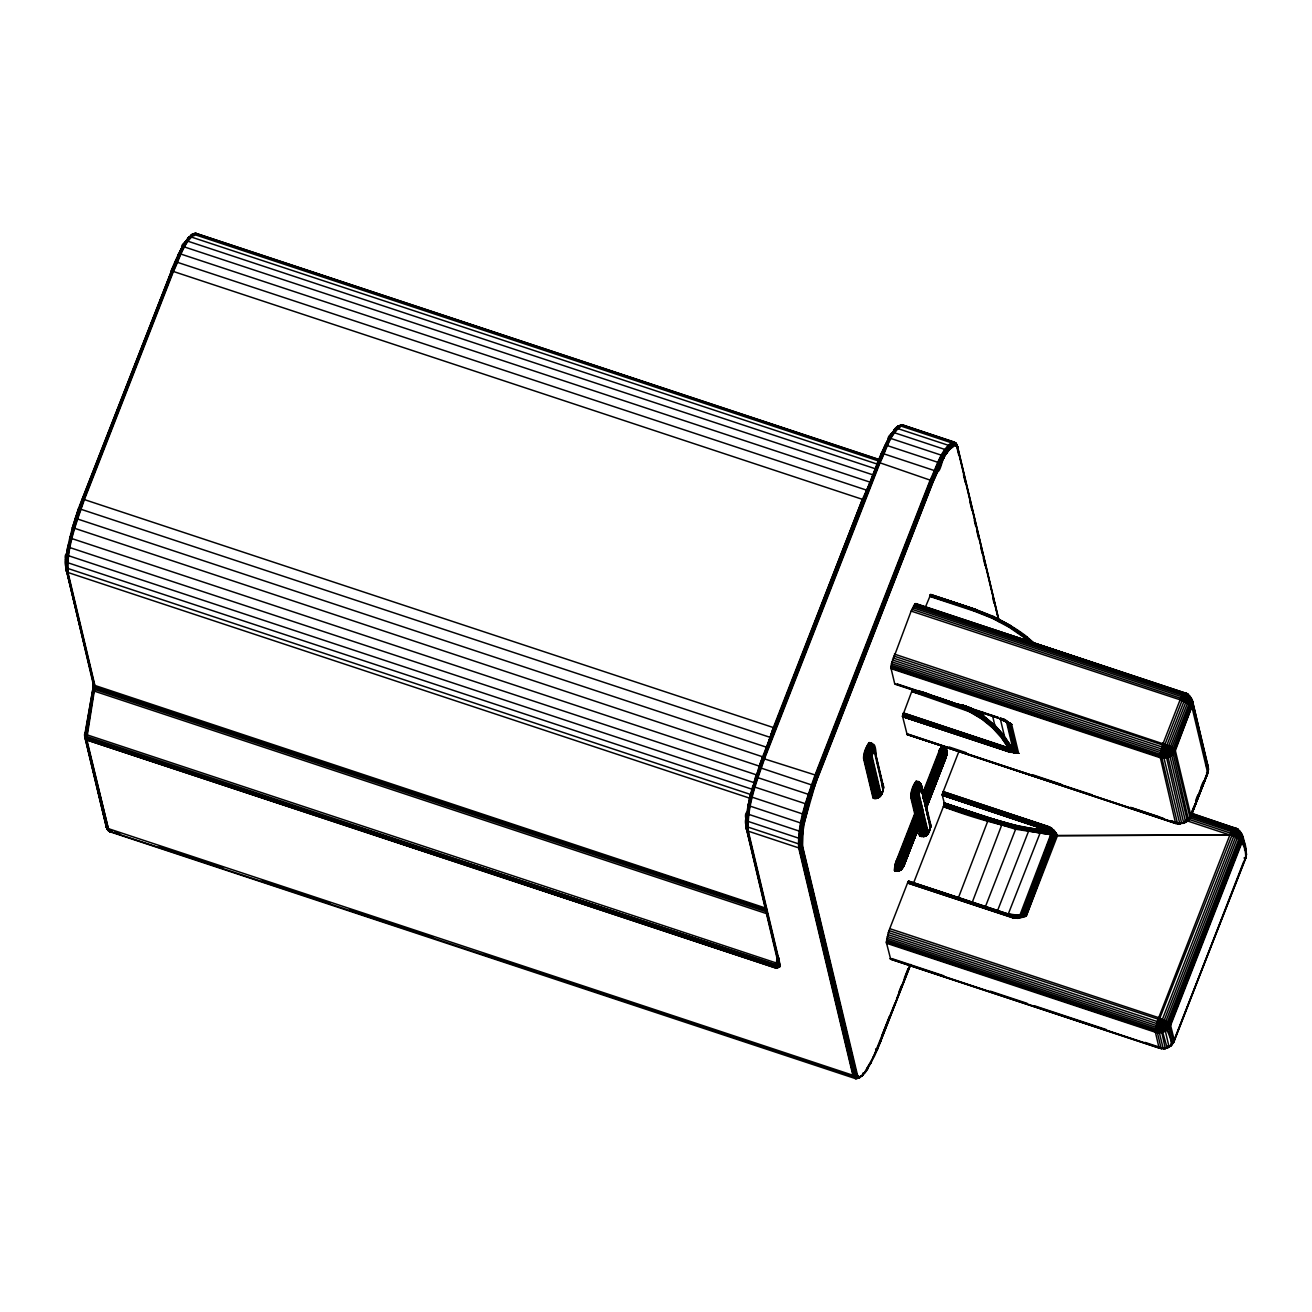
<?xml version="1.0" encoding="UTF-8"?>
<svg xmlns="http://www.w3.org/2000/svg" width="1312" height="1312" viewBox="0 0 1312 1312"><rect width="100%" height="100%" fill="white"/><g stroke="black" fill="none" stroke-linecap="round" stroke-linejoin="round"><path stroke-width="1.5" d="M1206.515 772.866L1208.221 770.964L1192.674 705.725L1189.344 702.838L911.151 611.097L891.488 663.675L891.11 668.661L894.8 684.126L1001.679 719.288L1010.355 723.781L1006.517 721.387M779.722 966.895C770.948 968.912 782.87 967.78 778.442 964.55C778.196 957.957 779.164 967.354 775.818 968.026L86.805 739.984C83.738 738.312 83.722 729.488 87.084 734.851L776.015 962.893L779.722 966.895L780.246 965.32L748.299 831.185C746.889 806.044 756.63 781.69 764.683 758.287L879.991 462.824C886.371 450.016 890.028 433.009 902.705 424.973L953.102 441.652C959.498 445.637 947.658 448.392 947.248 452.87C941.114 455.559 941.475 478.027 934.111 470.483L883.698 453.788L880.975 454.05L884.944 445.719L886.945 445.473L937.85 462.3L940.507 465.038M1207.926 772.063L1208.254 767.012L1192.198 699.87L1190.394 697.131L1185.326 697.689L1180.013 700.1L1162.514 744.986L1159.89 755.696L1175.503 822.886L1177.946 824.002L1178.602 823.214M777.426 954.972L775.736 968.026L780.279 965.452L778.311 962.68M1207.532 770.751L1208.418 768.98L1192.198 699.87L1187.475 698.378L1180.013 700.1L1183.539 693.228L1186.737 693.474L915.235 603.717L911.151 611.097M85.247 738.754C85.313 731.063 83.312 736.032 86.69 739.099L775.818 968.026L777.196 959.121M802.272 836.794L798.401 838.073L747.988 821.378C743.92 819.524 745.282 808.208 748.808 814.391L799.221 831.086L803.042 830.168L802.55 846.109L857.638 1075.725L855.883 1077.529L108.896 831.004L86.69 739.099L95.071 686.143L67.994 572.508C66.6 547.366 76.342 523.012 84.394 499.593L173.496 271.289C179.875 258.497 183.532 241.474 196.21 233.438L879.302 459.561M766.585 910.43L95.169 688.177C90.266 683.667 95.153 678.78 93.218 690.292L85.28 735.442L86.69 737.934L776.474 966.419L778.328 957.645M93.414 686.668L93.447 683.585M66.732 570.884L94.267 685.717L85.903 739.509M196.21 233.438C182.975 240.244 179.564 258.644 173.004 271.158L83.919 499.446C75.899 522.848 66.059 547.202 67.584 572.327L94.644 685.946L86.215 738.902L108.896 831.004M957.268 703.937L957.219 704.15C981.868 710.497 1001.368 733.31 1014.192 750.644L1007.173 721.666L1011.634 724.437L999.678 718.746L1011.634 724.437L1018.604 753.285L1007.452 751.366L1008.272 747.709L1002.155 738.558L992.856 728.111L981.983 719.124L969.798 711.809L911.742 691.49L902.508 716.139L907.133 734.556L1091.896 794.76M1244.858 848.339L1245.711 850.848L1244.858 849.094C1244.334 837.236 1241.152 823.592 1229.869 834.99L1157.217 1021.54L1155.216 1031.396L1158.972 1047.566L1165.318 1048.616L1163.219 1048.682L1159.398 1032.839L1158.594 1017.636L889.733 928.65L888.355 932.553L886.354 942.393L890.684 959.236L1159.529 1048.239M881.09 453.854L877.416 462.857L879.991 462.824L933.34 481.225L818.13 776.852L815.096 774.966L762.108 758.156L877.679 462.496L885.239 445.555M875.563 1049.026L877.662 1048.862L880.975 1040.695L870.627 1062.999L866.674 1068.788M894.407 870.315L900.016 870.004L903.935 865.559L900.59 870.282L894.571 870.692L896.326 860.82L914.694 813.719L910.807 797.401C910.102 791.152 916.268 773.604 921.45 785.773L925.501 806.929L919.958 782.92L922.352 793.678M1162.071 1047.894L1161.169 1048.55L1157.2 1031.855L1158.594 1017.636L1166.007 1020.916L1170.37 1024.459L1174.355 1040.531L1173.158 1043.319L1243.858 861.213M1186.228 819.688L1189.689 818.639L1190.886 815.851L1175.355 750.612L1170.648 746.348L894.374 654.081M1173.322 1041.958L1245.629 858.507C1246.384 847.208 1241.054 837.154 1229.869 834.99L1187.311 820.902L1181.653 823.313L1175.503 822.886L906.838 734.359L1176.06 823.559L906.641 733.9M874.464 796.728L872.988 797.778L863.673 759.025C862.509 751.202 872.218 732.26 874.022 750.316L883.14 789.529L882.123 785.412M872.988 797.778C876.777 801.747 884.272 791.94 881.074 794.072L871.939 755.696L874.022 750.316M930.585 826.822L929.47 825.002C930.405 816.835 930.93 834.58 930.454 823.575L926.387 806.47L925.96 808.848L930.323 827.544M902.508 716.418L1007.436 751.169C1010.174 753.186 1009.059 751.186 1009.486 749.513C992.626 712.236 947.559 701.69 912.086 690.522L912.348 689.538L955.349 703.544L918.056 690.981M999.678 718.746L1011.634 724.437L1004.533 719.78L1011.634 724.437L1009.354 723.142M913.398 883.452L943.377 806.634C946.116 801.73 940.458 796.548 943.197 791.661L1048.124 826.396L1051.765 828.282L1056.062 833.136L1057.505 835.514L1026.197 916.186C1018.506 913.628 1018.325 919.696 1012.487 917.711L907.56 882.976L889.733 928.65M1245.99 855.309L1246.236 852.029L1242.054 834.76L1239.348 831.857L1229.869 834.99L1057.636 835.613L1015.619 829.233L943.377 806.634C980.179 820.672 1019.047 830.447 1057.636 835.613L1229.869 834.99C1243.268 833.924 1245.81 840.795 1246.384 854.67L1245.81 857.179L1244.038 858.015M65.977 567.178C66.846 549.974 62.664 565.702 67.519 568.358L750.628 794.482M66.272 567.571C67.142 543.972 75.03 521.258 83.033 499.265L172.118 270.961C178.35 259.087 181.925 241.064 193.93 234.372L878.974 461.135M751.104 798.631L67.994 572.508C63.911 548.76 76.178 522.406 83.443 499.347L176.251 262.023L187.058 241.08L192.93 234.225M746.052 825.445C747.922 809.389 742.592 825.018 747.824 827.036L798.221 843.731L802.091 842.173M746.266 825.855C747.135 802.386 754.974 779.787 762.944 757.91L878.236 462.464C884.14 451.968 887.043 434.37 897.687 428.532L948.1 445.211L950.232 448.819M883.468 788.397L873.628 745.544C868.036 738.804 865.526 755.154 865.248 759.451L874.546 798.204L876.006 797.155C882.615 797.876 885.108 787.626 882.189 783.116M943.968 746.971L940.884 751.136L923.107 794.006L939.359 752.12C940.179 742.379 949.724 748.939 946.592 755.417C947.034 756.811 947.067 749.792 945.263 755.581L925.682 805.765C921.975 785.724 920.794 778.311 917.268 796.515L920.827 813.981L901.508 861.443L919.958 814.211L915.924 797.319L919.023 814.342L901.131 861.213C895.686 872.103 902.344 873.136 903.492 863.345L923.402 812.308L919.056 794.072C925.993 775.982 911.709 780.296 912.365 797.827L915.251 813.899L897.424 859.557C890.586 869.02 898.244 876.728 903.755 865.707L923.861 814.227L928.256 832.579L929.142 831.824L925.649 836.023L920.663 836.334L917.908 825.1M946.526 756.138L946.723 750.284L945.558 748.25M946.936 752.924C946.132 758.057 948.576 748.676 945.05 748.496M1245.81 857.179C1246.679 844.19 1242.644 835.777 1229.869 834.99L1233.952 827.61L1238.282 829.479L1236.183 828.184L1234.854 828.758L1229.869 834.99C1235.346 833.366 1246.449 833.907 1241.988 842.534L1170.698 1025.18C1168.434 1031.101 1161.251 1034.25 1155.314 1032.216L886.453 943.23M958.203 898.294L989.018 817.819L944.197 802.977L1002.696 822.444L1028.346 828.38L1028.329 831.808L997.612 910.512M920.434 789.217L918.941 785.216L914.923 782.821M943.968 458.331L941.491 455.231L891.078 438.536C884.534 441.406 890.307 432.107 894.538 432.78L944.952 449.475L947.248 452.87M938.802 751.94L945.263 755.581L925.501 806.929L945.411 755.892C948.264 751.727 939.146 744.544 938.802 751.94L922.467 793.793M921.106 788.578L920.876 784.445L918.17 781.394M873.366 750.726L871.955 746.594L867.97 744.15M1002.696 913.218L1026.05 916.235L1016.62 917.432L1020.064 914.759L1051.748 831.906L942.377 795.302M86.805 739.984L776.081 967.551L778.131 965.271L778.328 962.877L775.818 968.026L779.82 965.255L747.824 830.988C746.43 805.863 756.155 781.526 764.207 758.139L879.499 462.677C886.059 450.164 889.47 431.779 902.705 424.973M929.749 822.476L929.995 829.348L926.19 835.613L921.828 818.147L922.5 817.327L926.895 835.006L928.863 832.038L926.846 833.169L927.305 832.087M1016.505 753.154L902.508 716.139L1007.436 750.94C1020.884 756.138 999.924 743.314 1018.506 753.285L1015.554 751.924L1008.994 723.109L1003.45 719.648L1011.634 724.437L1005.566 721.157M969.798 711.809L971.011 708.332L965.894 706.217M750.202 795.777L748.316 804.764L749.365 805.88L800.664 822.968L804.42 822.46L808.75 804.814L752.662 786.38L750.202 795.777L751.366 796.925L802.682 813.981L806.339 813.916M881.156 791.923L882.468 792.071L883.189 790.021L882.779 783.92M896.834 427.778L897.998 426.187L902.197 424.858L954.824 442.472C957.252 443.456 958.482 451.574 957.202 445.801L998.809 620.133M881.861 793.645C883.058 790.398 879.844 799.385 877.466 797.516L868.331 759.14C867.298 754.859 874.366 738.492 873.89 750.152C874.054 735.77 864.723 753.318 866.281 759.517L875.58 798.254L878.122 797.827L880.237 794.285M85.149 736.803L84.936 733.949M766.454 911.856L94.562 689.423L93.136 687.816L93.447 684.979L66.256 568.9M1002.516 913.611L1024.344 916.17L1054.569 834.268L1056.062 833.136M920.614 788.922L919.368 784.494L915.448 781.968M945.968 754.679C947.412 751.743 942.836 746.2 940.458 748.299M1051.765 828.282L942.852 792.645L1049.551 828.331L1057.505 835.514L1050.125 827.249L943.016 792.136L1047.78 827.364L1057.505 835.514L1049.551 828.331L942.705 793.137L1047.501 828.348L1057.505 835.514L1053.7 830.07C1038.071 822.034 1052.88 834.366 1057.505 835.514L1054.733 833.645L1040.203 832.562L1015.898 828.331L943.558 806.142L988.362 821.033M972.159 902.574L1002.696 822.444L944.23 803.19L989.035 818.032L1015.636 825.346L1039.744 829.988L1048.846 830.48L1049.928 827.593M84.903 737.836L84.952 735.671M108.338 829.217C105.632 829.168 105.452 822.165 107.092 827.282M802.55 846.109L801.222 847.618L798.696 847.88L748.299 831.185L746.528 829.512L746.544 827.577L779.394 964.976L778.049 967.108L776.868 967.518L776.064 966.173L776.081 967.551M1208.221 771.538L1208.418 768.98M1246.187 856.605L1246.4 853.997M930.142 822.739C928.601 828.676 931.848 830.463 929.634 824.018M778.442 964.55L778.328 962.877M873.53 750.48L872.349 745.954L868.446 743.396M752.744 789.463L67.699 562.7C63.632 560.847 64.977 549.531 68.519 555.714L755.515 783.116M65.6 565.849C66.584 567.26 67.371 577.952 65.633 566.325M65.944 561.208L72.636 528.129L82.328 499.232L83.919 499.446L774.572 727.963L771.587 736.032M66.617 553.992L68.109 545.234L69.962 547.612L756.958 775.015M66.158 561.602L70.389 537.789L79.114 508.728L171.741 270.928C177.645 260.432 180.548 242.835 191.191 236.996L876.236 463.759M746.233 819.885L750.431 796.236L758.894 767.34L814.736 785.986L804.207 822.69M745.921 825.002L746.085 823.641L746.741 829.955M750.218 795.564L748.316 804.764M883.189 790.021L883.206 784.806M945.64 750.89L945.329 748.135L942.721 752.071L924.632 797.581L941.95 753.186L923.55 799.057L941.836 751.579L944.82 747.545M946.231 751.53L944.984 747.906M946.838 754.892C948.543 752.104 944.476 745.708 943.066 753.76L924.517 800.271L925.632 803.42L945.509 754.925L939.359 750.579M84.919 734.704L86.838 736.508L777.294 965.583L778.524 957.826M85.05 735.081L92.972 688.685L94.792 691.276L768.16 914.169M93.3 685.389L93.283 686.242M65.83 559.978L65.813 560.798M746.118 818.655L746.102 819.475M93.086 687.439L92.857 689.636M982.672 712.039L983.59 716.057L981.983 719.124M1007.452 751.366L902.525 716.631L1007.436 751.169L1018.506 753.285L1015.521 752.153L1017.079 752.793L1010.174 723.847M877.777 1048.682L874.415 1056.111L873.12 1056.619M929.732 826.544L930.126 828.659L929.732 823.165M946.149 754.4C947.641 751.432 943.787 745.921 940.983 747.43M93.004 689.964L93.447 684.979L766.487 908.38M930.405 827.872L930.602 825.937M1188.541 820.18L1173.24 754.072L1163.236 743.068L1168.139 757.516L1183.785 823.264L1177.504 823.378L1161.956 758.123L1163.236 743.068L1171.452 748.66L1174.453 752.432L1190 817.671L1188.541 820.18L1187.245 820.098M1167.647 1046.025C1177.832 1050.633 1163.99 1020.654 1158.594 1017.636L1165.384 1031.216L1169.123 1047.091L1167.221 1048.108L1158.594 1017.636L1169.484 1026.246L1173.469 1042.351L1172.01 1044.86L1169.566 1045.861L1170.616 1046.205L1172.256 1043.991L1168.303 1027.854L1158.594 1017.636L1165.318 1048.616M873.661 750.3C872.267 732.785 863.148 752.235 864.231 759.205L873.546 797.958L875.022 796.909M776.835 966.403L777.475 957.12M777.278 963.582L778.278 957.612M778.705 960.154L777.803 964.205L778.77 958.121L777.294 965.583M778 964.074L778.688 960.122L777.803 964.205M66.568 553.631L67.994 545.497M85.1 732.883L92.857 688.98M746.905 812.669L748.283 804.174M804.42 822.46L802.042 837.171L802.321 846.568L856.49 1073.954L858.835 1077.119C862.328 1078.07 870.332 1064.672 862.345 1075.709M882.533 787.069L882.845 790.874L883.419 787.446M777.508 963.795L778.574 957.875M779.41 966.731C775.95 968.748 776.753 960.761 777.573 959.334L776.458 967.026L778.492 961.909L777.901 964.386M952.856 446.326L952.709 444.292L950.839 442.587L900.426 425.892C895.571 424.809 889.93 436.273 898.933 425.81M873.792 750.185L872.726 745.478L868.872 742.838M992.495 715.532L994.791 725.306L992.856 728.111M926.157 807.142L930.585 826.478L928.273 833.3L926.19 835.613M68.011 546.087L70.044 536.706L71.996 538.625L760.927 766.667M888.24 439.094L884.485 446.506L888.831 438.602M778.951 966.403L746.348 828.544M928.634 832.841C927.24 835.793 915.973 840.992 917.793 826.724M1012.487 917.711L1026.05 916.235L1015.308 916.235L1014.619 918.236L907.56 882.976M1183.785 823.264L1181.653 823.313L1163.236 743.068L1170.042 756.647L1185.572 821.886L1183.604 823.264L1187.294 820.738L1171.747 755.482L1163.236 743.068L1164.039 758.27L1179.898 824.133L1180.193 823.313M956.546 706.332L957.219 704.15M921.368 787.577L925.682 805.765L920.122 783.625L915.415 796.286L919.023 814.342L900.803 861.016L918.548 814.358L915.054 797.63L919.023 814.342L922.926 812.817L918.58 794.695L921.401 787.84M777.262 966.19L777.557 965.058M1011.503 749.004L1012.47 750.562L1013.061 749.365L1006.206 720.583M1007.436 751.169L1018.506 753.285L1009.584 749.103L1002.155 738.558L1004.369 735.884L1000.252 718.615M69.995 537.313L72.439 527.588L763.453 757.073L773.326 727.652L862.427 499.347L873.53 475.059L184.582 247C178.038 249.87 183.811 240.572 188.042 241.26L875.022 468.663M946.592 754.63L927.223 805.207L944.853 758.615M881.795 793.547L878.433 796.384L878.925 795.433M930.208 828.594L930.011 829.479M883.173 788.692L883.468 785.757M946.69 754.17L946.706 750.907L925.386 802.288L920.171 783.116C916.366 784.56 914.726 793.186 914.448 797.794L918.072 814.375L899.802 862.066L898.441 871.168L903.689 866.166L900.983 869.676L902.148 863.099L921.631 813.67L918.121 795.63L919.056 794.072M1188.164 818.836L1190.525 816.95L1207.352 772.506M1186.737 693.474L1184.129 694.606L1180.013 700.1L1187.426 703.38L1192.116 707.644L1207.663 772.883L1190.525 816.95L1208.221 770.964M1245.088 857.654L1244.596 859.311L1245.629 858.507M1245.285 858.983L1246.203 855.965M867.511 1068.509C870.102 1064.622 865.658 1074.397 862.738 1073.216M182.335 247.066L171.429 270.928L78.408 508.695L72.373 527.818L78.605 508.662L80.344 509.072L770.98 737.639M752.924 786.823L755.499 776.884L811.57 795.4M764.88 753.924L773.326 727.652M945.476 754.908C944.87 757.385 947.198 758.139 945.099 756.155M1191.017 697.508L1206.876 763.322L1206.154 765.7M928.716 832.284L925.6 834.202M892.209 432.96L891.242 434.321L895.735 428.565M903.214 866.756L899.556 870.102L903.394 866.478M1051.076 829.135L1050.289 831.398L1056.176 834.711L1024.541 915.678L1026.05 916.235L1014.783 917.514L907.724 882.566M883.189 788.906L883.484 788.004M930.585 826.478L930.323 827.282L926.124 805.863M755.843 777.098L877.925 462.464M767.274 747.463L770.603 737.524M896.867 859.376C904.083 858.081 902.213 868.052 902.804 867.15M1012.651 917.301C1014.192 913.824 1020.867 918.859 1022.95 915.268L1052.913 832.513L1048.993 829.725L942.36 794.81L1048.993 829.725L1055.291 833.661M187.731 238.751L189.24 237.029M880.696 793.153C883.337 792.514 879.516 798.122 878.417 797.089L869.216 758.27L870.955 750.89L873.759 746.052L883.599 787.102M902.738 867.872L902.295 866.068M1244.53 849.996L1244.858 849.094M929.732 830.037L928.486 831.972M762.206 758.041L758.746 767.34M758.894 767.34L762.37 757.959M814.736 785.986L818.048 776.671M881.746 792.038L879.319 797.056L873.546 797.958M882.172 792.891L882.468 792.071M903.345 863.017L923.402 812.308L918.613 794.974L922.336 813.276L902.689 863.378L901.705 868.921L902.541 868.331M1011.421 915.612L1020.244 916.235L1021.261 915.366L1051.519 834.186M770.193 737.41L862.427 499.347L863.804 499.675L857.868 514.894M910.807 797.401L912.365 797.827L915.694 814.03L898.408 859.918C897.834 862.328 893.882 870.84 897.146 870.709M928.437 832.579L927.371 834.219L923.074 816.392L903.935 865.559L923.861 814.227L903.935 865.559M899.179 860.229L916.629 814.244L913.201 797.893L917.104 814.309L899.179 860.229L917.58 814.342L914.136 797.827L912.365 797.827L916.153 814.145L898.408 859.918L916.629 814.244L912.365 797.827M920.811 787.971C919.417 773.342 912.726 793.334 913.398 797.909L917.58 814.342L900.016 860.623L918.072 814.375L914.136 797.827C920.27 797.811 917.35 788.233 921.532 786.757L925.731 804.584L945.411 755.892M927.108 804.551L934.374 785.412M935.833 781.591L939.458 772.014M942.36 764.371L944.542 758.615L942.328 764.289M1194.084 806.093L1190.558 815.408L1207.401 773.883M1196.905 798.647L1200.431 789.332M190.338 236.242L192.421 234.274M922.73 796.056L940.343 752.481L922.795 798.418L941.114 752.793L923.189 798.713L941.294 752.875M946.296 754.187L946.411 749.906L925.386 802.288L921.073 784.527L918.695 787.725L916.35 796.614L919.958 814.211L901.131 861.213M931.914 790.742L934.078 785.084L930.536 794.531M903.656 864.165L909.462 849.061M910.905 845.272L915.989 832.054L912.201 841.5M917.432 828.282L921.057 818.836L925.206 836.006L927.945 832.07M903.804 865.756L921.09 820.066L910.922 845.797M943.804 754.236L925.026 801.238L943.443 754.006L924.517 800.271L942.213 753.318M944.443 754.695L925.632 803.42L921.303 785.199L925.632 803.42L945.23 754.367L947.116 752.58M926.469 807.7L945.46 758.484L927.24 805.207M862.919 499.495L771.21 735.934L870.364 482.258L180.941 254.085L177.989 254.971L182.007 247.296M775.31 726.061L866.346 492.344M775.671 726.11L781.591 710.891M783.084 707.086L786.774 697.558M788.266 693.753L793.448 680.436M794.924 676.631L798.631 667.119M800.107 663.314L803.813 653.802M806.782 646.193L810.472 636.681M813.44 629.071L832.694 579.592M834.17 575.788L844.551 549.154M846.027 545.349L849.733 535.837M851.209 532.032L856.392 518.699M926.288 808.29L946.1 757.483M862.427 499.347L171.741 270.928L82.328 499.232M792.153 684.257L788.43 693.769L790.726 688.062M795.121 676.648L797.352 670.94M821.115 610.064L824.822 600.552M827.79 592.942L831.496 583.43M834.481 575.82L836.695 570.113M839.664 562.504L841.894 556.796M851.554 532.065L853.784 526.358M924.681 608.866L930.733 594.434L975.669 609.44L930.52 594.549M916.399 797.089L920.827 813.981L902.131 861.853L921.631 813.67L918.006 795.794M920.975 784.379L925.731 804.584L944.984 755.22M907.035 854.719L909.249 849.061M918.843 824.51L921.057 818.836M937.178 777.524L939.376 771.85M925.96 808.848L945.87 757.811L945.345 758.533M958.793 751.71L943.197 791.661L1047.944 826.872L1053.438 830.299L1055.668 833.399L1051.47 828.626M929.208 831.578L929.568 830.496L928.912 832.251M882.008 1035.348L889.454 1016.275M899.114 991.495L901.344 985.788M904.329 978.162L908.052 968.633M895.03 1002.975L873.53 1056.57M896.522 999.17L909.167 966.764M909.478 966.747L877.203 1049.108M879.778 1041.056L880.713 1041.056L910.479 964.812M880.713 1041.056L910.741 964.451M984.918 907.937L1015.619 829.233L1015.636 825.346M1021.441 914.956L1052.913 834.383M1022.95 915.268L1054.422 834.694M1188.016 820.262L1190.886 815.851L1207.663 772.883M1190.886 816.458L1207.647 773.49L1190.886 815.851M1173.994 1041.63L1245.646 857.884M821.279 610.064L823.51 604.356M923.14 796.269L940.343 752.481M903.312 863.821L922.336 813.276L918.121 795.63M903.427 865.969L922.5 817.327M900.294 860.754L918.548 814.358L914.448 797.794M903.656 864.214L909.462 849.471M919.023 814.342L917.58 814.342L899.376 860.311C898.9 862.607 894.144 872.48 899.13 870.676M920.827 813.981L901.475 862.771L900.13 870.282L902.508 867.084M903.066 862.656L922.926 812.817M924.222 799.828L942.721 753.58L924.517 800.271L920.762 783.92M1195.593 800.615L1197.84 795.006M1200.824 787.528L1203.071 781.919M897.424 859.557L915.694 814.03L917.58 814.342M922.336 813.276L902.656 862.263L921.631 813.67L917.268 796.515M929.585 596.337L974.39 611.162L975.538 609.276M867.921 490.573L177.202 262.252L174.808 262.17L171.019 271.059M864.542 497.855L866.789 492.394M928.338 832.612L927.978 833.481L923.533 815.342M1003.992 718.927L1008.944 723.06L999.908 718.878L1009.141 723.142C1007.682 722.24 998.219 718.254 1003.303 719.124L1000.466 718.123L1010.142 723.699M192.503 235.373L195.701 233.323L879.073 459.725M898.999 426.892L899.474 425.974L897.277 426.876M860.869 1076.217L855.309 1078.562L109.896 831.759L106.977 828.807L85.05 736.376M1010.666 915.76L1026.05 916.235L1014.865 917.186L907.888 882.205M881.123 794.186L876.613 798.139L867.314 759.418C867.74 750.185 875.629 731.161 876.252 758.172M178.448 254.184L174.808 262.17M867.101 490.54L870.84 482.34M879.762 795.318L881.631 793.842M776.491 963.09L775.769 964.566L86.69 737.934M871.939 755.696L868.331 759.14L863.673 759.025M881.074 794.072L877.466 797.516L872.824 797.401M902.672 866.986L900.13 870.282L895.128 870.873M856.72 1073.495L855.391 1075.004L852.866 1075.25L107.026 828.184L108.42 830.808M1189.066 818.852L1189.853 817.278M1174.355 1040.531L1171.485 1044.942M777.983 964.845L778.377 963.352L779.131 965.632L775.818 968.026M872.71 1058.21L864.182 1073.085M870.627 1062.999L874.415 1056.111M871.283 480.487L873.103 476.961M926.387 834.12L923.418 836.564L920.171 821.41L924.337 836.351L928.683 832.726M1185.638 822.411L1184.785 822.083L1188.803 819.869M871.906 755.499L868.265 758.648L863.608 758.434M919.04 793.875L915.399 797.007L910.725 796.778M902.64 866.773L898.999 869.905L894.341 869.692M974.39 611.162L992.298 618.231L993.889 616.64L975.324 609.391M779.443 965.911C781.148 965.091 778.278 964.058 778.623 966.058L776.622 967.321M188.436 237.538L184.746 242.786L188.813 237.242M908.052 881.861L908.708 881.09L1014.783 916.17L1011.273 915.924M867.855 1068.263L871.463 1061.884L870.955 1062.786M881.844 793.809L881.09 794.777M894.39 429.828L895.309 428.778M871.922 755.236L868.282 757.992L863.624 757.647M857.228 1078.12L860.672 1076.693M919.04 793.58L915.415 796.286L910.758 795.941M902.656 866.494L899.015 869.2L894.358 868.839M1007.846 915.104L1040.104 833.022L1039.252 829.446L1028.346 828.38M919.942 835.777L923.927 836.597L925.124 835.072M1053.7 830.07L1051.798 832.366L1040.252 831.628L1016.046 827.413L943.886 805.158L1002.548 824.412L1028.641 830.463L1053.224 833.022L1056.406 834.76L1026.197 916.186L1008.108 914.792M1001.974 718.599L1003.221 719.37L1000.023 718.796M868.331 1067.607L864.592 1072.888M871.955 754.908L868.364 757.172L863.722 756.68M919.089 793.235L915.514 795.4L910.889 794.892M902.689 866.15L899.13 868.314L894.489 867.79M992.298 618.231L1009.19 627.251L1011.076 625.808L993.643 616.476M1170.714 1044.778L1171.649 1043.516M891.373 433.911L894.932 429.057M896.194 428.417L889.634 438.372L878.614 462.496L763.322 757.942C755.318 781.198 745.642 805.388 747.036 830.365M877.006 797.253L876.154 798.237L873.579 797.762M877.958 797.171L873.989 797.368M920.106 836.154L921.467 835.301M928.092 833.76L924.681 835.777M872.021 754.531L868.528 756.22L863.919 755.548M861.066 1076.365L863.722 1073.216M919.154 792.825L915.71 794.383L911.102 793.678M902.771 865.74L899.31 867.281L894.702 866.576M880.942 795.416L879.384 796.761L870.135 758.123L871.955 750.398L874.333 747.381M1009.19 627.251L1024.82 638.075L1026.984 636.812C998.858 614.754 963.664 605.816 930.388 594.713M188.124 237.882L195.193 233.29L197.915 234.258M187.895 238.292L191.946 234.422M899.425 425.744L890.11 438.356L879.04 462.562L763.748 758.024C755.712 781.362 746.003 805.634 747.397 830.709M941.458 746.79L945.657 749.086L946.641 754.056M894.571 870.692L895.588 870.282M898.146 870.774L895.178 870.676M1186.737 821.492L1188.787 819.311M1170.206 1046.172L1172.256 1043.991M872.103 754.121L868.757 755.154L864.182 754.302M922.484 836.269L920.663 836.334M923.386 836.351L921.565 836.548L918.515 825.248M1005.533 721.01L999.728 718.861L1009.059 723.125L1003.45 719.648L1005.32 720.403M919.253 792.382L915.956 793.235L911.397 792.317M902.869 865.28L899.573 866.15L895.014 865.231M776.737 967.42L778.738 964.254L776.524 967.206M942.705 793.137L1049.092 829.397L1054.044 833.218L1053.159 833.497L1056.176 834.711M858.245 1078.267L860.557 1076.43M858.737 1078.202L862.919 1074.922M862.656 1075.348L856.326 1078.71L853.899 1075.414L799.73 848.028C798.319 822.952 808.044 798.68 816.064 775.343L931.372 479.88C937.736 467.121 941.376 450.164 954.004 442.144M899.819 425.596L902.377 425.842M778.131 965.271L778.688 964.09M1185.244 822.509L1187.344 821.263M1170.763 1045.402L1165.122 1047.976L1158.972 1047.566M1170.812 1045.943L1167.073 1047.944L1168.254 1046.763M872.218 753.662L864.526 752.957M919.384 791.907L911.774 790.89M903 864.805L895.391 863.788M1050.387 830.299L942.41 794.465L1052.126 831.742L1040.186 831.168L1016.062 826.97L944 804.682L988.772 819.705M929.486 830.857L928.371 831.004L929.224 830.004M191.503 234.668L194.684 233.356L196.898 234.11M190.781 235.34L192.979 234.454M897.605 426.498L901.688 424.826L904.411 425.777M897.014 427.302L899.196 426.416M953.578 441.865C940.917 449.901 937.276 466.892 930.897 479.684L815.588 775.146C807.536 798.532 797.811 822.87 799.205 847.995L853.374 1075.381L855.818 1078.677M954.693 442.931C942.164 450.869 938.572 467.679 932.258 480.34L816.95 775.786C808.996 798.926 799.369 822.985 800.746 847.847L854.916 1075.217L857.326 1078.48M915.235 603.717L1185.113 693.195L915.694 603.536M918.597 781.886C913.283 780.853 911.889 792.874 911.364 797.598L915.694 814.03M925.96 835.76L924.288 836.285M890.684 959.236L891.684 958.531L943.902 975.816M1185.72 693.408C1193.018 694.573 1180.702 695.409 1180.013 700.1L1189.492 701.313L1192.887 703.74L1175.355 750.612C1173.076 756.532 1165.892 759.681 1159.956 757.647L891.11 668.661M925.944 834.957L928.207 832.448C922.762 842.714 919.286 831.3 918.941 823.526M869.823 742.69L871.463 743.494M75.243 518.24L766.864 747.332M1051.798 832.825L1054.405 830.89L1055.93 833.218M1023.262 917.17L1017.702 918.351L1012.979 916.596M1165.253 1048.485L1167.254 1047.944M776.983 967.6L778.295 967.288M110.438 829.807L108.552 830.234L106.977 828.807M109.47 831.48L112.291 831.529L110.372 831.972L107.108 829.299M109.896 831.759L111.815 831.316M860.41 1077.119L857.13 1076.627L856.195 1074.364L802.026 846.978C800.664 822.657 810.094 799.106 817.884 776.474L933.176 481.012C939.359 468.63 942.885 452.181 955.136 444.407L956.809 445.194M860.065 1077.496L855.309 1078.562L852.866 1075.25L798.696 847.88C797.302 822.722 807.044 798.368 815.096 774.966L930.405 479.52C936.784 466.711 940.425 449.704 953.102 441.652L955.726 442.948L957.875 447.622M1005.91 721.403L1003.139 720.157L1005.632 721.272M1003.467 720.304L1001.548 719.402L1003.188 720.14M778.541 967.436L777.245 967.748M1006.862 721.879L1005.796 721.387M872.349 753.203L864.936 751.563M908.494 881.205L1013.766 915.989L1017.653 917.006L1026.05 916.235M1017.653 917.006L1023.18 916.891L1014.947 916.908L908.216 881.582M900.524 868.347L901.344 868.249M903.394 425.629L901.18 424.891M1003.434 719.763L1000.302 718.402M1179.734 824.002L1181.784 823.165M1163.219 1048.682L1165.318 1048.403M1023.13 916.76L1013.422 915.94L1023.18 916.891M1238.282 829.479L1235.084 830.217L1229.869 834.99L1237.331 833.284L1242.054 834.76M1019.112 916.088L1024.623 916.17L1019.03 916.284M1023.048 916.498L1010.88 915.94M1023.098 916.629L1016.685 916.727M899.097 869.331L900.016 869.315M1040.088 830.742L1050.108 831.004L1015.996 826.183L944.181 803.813C979.277 815.752 1014.684 829.84 1052.126 831.742M1039.94 830.348L1050.994 831.464M1014.783 917.514L1016.62 917.58L1013.143 916.317M1011.7 915.35L1020.818 916.038M1010.699 915.973L1018.801 916.284M912.348 689.538C949.363 700.641 992.987 712.318 1011.716 750.087L903.164 713.466L1009.174 748.348L1002.893 737.984L1010.896 749.513L1016.406 753.088M1011.749 916.038L1015.357 916.268L1013.766 915.989M1180.046 823.903L1175.716 823.395M1161.169 1048.55L1163.531 1048.583M1039.744 829.988L1049.206 830.627L942.344 795.105L1052.29 831.513M1191.329 698.082L1188.459 695.557L1180.013 700.1L1187.803 699.608L1192.723 701.772M1039.252 829.446L1048.846 830.48M919.532 791.415L912.234 789.398M903.148 864.313L895.834 862.312M1011.158 915.858L1014.783 916.17M1011.765 751.874L902.853 714.45L1018.506 753.285L902.623 715.384L1016.324 753.006L1011.765 751.874L1007.78 749.185L903 713.958L1007.928 748.693L1011.667 751.563L1016.226 752.924M1016.767 916.399L1015.258 916.268L1017.653 916.563M1047.337 829.2L1049.092 829.397M1055.422 833.579L1049.223 829.053L942.475 794.055L1047.37 828.954M1055.537 833.481L1049.37 828.708L942.574 793.612L1049.223 829.053M1009.371 751.579L1011.273 752.432L1009.436 751.809M1161.727 1048.468L890.11 958.58M1161.415 1048.682L890.34 959.072M1018.506 753.285L1008.092 748.201L903.345 712.99L1008.272 747.709L1010.896 749.513L1003.549 737.36M1016.144 752.826L902.853 714.45M1011.568 750.415C1026.886 759.402 1000.99 740.083 1004.369 735.884M1015.783 825.576L989.035 818.032M1009.305 751.005L1007.485 750.513C1011.732 753.777 1011.929 749.792 1007.829 749.037L903 713.958M957.301 703.757C980.835 711.612 1000.892 728.439 1012.716 750.251C1012.798 751.481 1016.456 752.776 1015.554 751.924M1047.55 828.151L1055.176 833.76M1016.062 752.727L1009.486 749.513M989.018 817.819L1002.696 822.444M908.363 881.369L1016.636 917.17M1016.62 917.432L1013.29 916.104M1009.174 748.348C990.035 712.416 947.723 701.789 911.742 691.49L912.086 690.522C948.888 700.936 992.036 712.35 1010.896 749.513L1008.092 748.201M956.858 705.446L911.922 691.014L956.71 705.889M988.641 820.131L943.722 805.65L988.51 820.574M957.12 704.56L912.234 690.03L956.989 705.003M1007.518 750.284L902.558 715.794L1009.322 751.317M1130.6 807.52L1163.514 818.376M1171.255 820.935L1177.061 822.837L1171.272 820.918M86.69 739.099L775.638 965.993M930.241 594.943C966.108 606.767 1004.91 616.542 1033.167 643.274M930.077 595.222C965.894 607.046 1004.648 616.771 1032.872 643.47M929.913 595.55C965.074 607.259 1003.122 616.624 1031.134 642.454M929.749 595.927C964.845 607.62 1002.844 616.952 1030.806 642.749M914.694 604.242L1183.539 693.228C1188.049 694.573 1190.755 699.919 1188.918 704.298L1171.452 748.66L1166.614 752.563L1161.891 753.039L891.488 663.675M914.054 605.094L1182.916 694.081L1187.475 698.378L1187.426 703.38L1170.074 747.512L1167.237 750.234L1162.038 751.186L891.898 661.871M913.365 606.242L1182.227 695.229L1185.769 698.574L1185.736 702.461L1168.5 746.348L1166.302 748.463L1162.268 749.201L892.406 659.952M912.644 607.653L1181.489 696.656L1183.621 698.328L1183.9 701.592L1167.122 744.576L1165.302 746.626L1162.547 747.135L892.996 657.984M911.889 609.293L1180.751 698.279L1181.964 700.788L1165.187 743.773L1162.875 745.068L893.669 656M891.209 665.299L1160.054 754.285C1165.204 756.056 1171.419 753.318 1173.387 748.201L1190.64 703.56L1190.23 698.492L1187.196 694.376M891.045 666.693L1159.89 755.696C1165.482 757.598 1172.223 754.63 1174.355 749.086L1191.657 704.298L1191.69 700.592L1189.279 695.622M891.012 667.824L1159.857 756.827C1165.712 758.828 1172.78 755.712 1175.027 749.89L1191.788 706.922L1191.87 699.263M961.762 704.938L971.487 708.152M897.474 684.044L942.328 698.984M961.598 705.266L998.514 717.484M897.326 684.323L998.366 717.762M895.227 683.896L998.219 717.992M1191.854 813.342L1234.969 828.085L1191.411 813.522M1190.853 814.047L1233.411 828.134C1237.905 829.479 1240.611 834.826 1238.774 839.204L1167.5 1021.851L1161.973 1027.132L1155.708 1027.23L886.846 938.244M1190.23 814.9L1233.985 829.512L1237.331 833.284L1237.642 837.04L1166.007 1020.916L1161.366 1025.361L1156.102 1025.443L887.256 936.44M1191.476 816.687L1233.034 830.545L1235.625 833.481L1235.871 836.4L1164.318 1019.998L1160.71 1023.458L1156.61 1023.524L887.765 934.521M1188.803 817.458L1231.361 831.546L1233.477 833.218L1233.952 835.842L1162.481 1019.145L1160.005 1021.507L1157.217 1021.54L888.355 932.553M1188.065 819.098L1230.607 833.186L1231.919 835.367L1159.3 1019.539L889.028 930.569M939.917 749.365L944 751.596L945.788 755.04M869.266 742.51L870.528 743.084M867.462 745.085L871.512 747.381L873.185 751.038M866.92 746.2L871.07 748.316L873.021 751.415M866.396 747.43L872.841 751.825M865.871 748.758L872.66 752.268M865.379 750.152L872.496 752.727M916.334 780.935L920.122 783.625L920.909 788.578L919.761 783.953L915.924 781.329M914.382 783.887L918.466 786.118L920.253 789.562M913.824 785.117L918.006 787.151L920.073 789.972M913.267 786.478L919.876 790.431M912.726 787.922L919.696 790.906M944.214 803.469L989.018 818.311M896.326 860.82L903.082 863.624M886.568 939.868L1155.413 1028.854C1160.562 1030.625 1166.778 1027.886 1168.746 1022.77L1240.02 840.123L1240.086 833.399L1235.592 828.315M886.404 941.262L1155.249 1030.264C1160.841 1032.167 1167.582 1029.198 1169.714 1023.639L1240.988 841.008L1241.71 837.335L1240.25 832.021M886.354 942.393L1155.216 1031.396C1161.071 1033.397 1168.139 1030.281 1170.37 1024.459L1241.66 841.812L1242.234 836.039M766.602 909.265L95.186 687.012L93.136 683.503M990.33 991.183L1027.083 1003.352M1034.807 1005.91L1106.377 1029.592M1145.064 1042.4L1158.594 1046.878M114.226 832.169L120.064 834.104M158.965 846.978L223.155 868.216M262.056 881.106L330.132 903.64M349.582 910.069L433.222 937.752M483.784 954.496L536.296 971.88M540.2 973.176L643.274 1007.288M705.528 1027.886L746.364 1041.416M761.928 1046.566L853.341 1076.824M949.084 746.971L966.485 752.76M1032.167 774.621L1061.146 784.264M1130.698 807.405L1159.677 817.064M907.986 734.097L1176.52 823.378M921.86 691.834L927.453 693.72M942.852 792.645L1049.37 828.708M944.181 803.813L988.871 819.278M918.121 690.588L931.176 695.032M1017.653 917.285L1013.536 915.842L1015.029 916.662M1011.027 752.055L1014.389 752.957L1013.553 751.497M1004.32 736.262C993.381 722.469 978.982 711.416 962.5 705.085L971.011 708.332M962.483 705.266L971.011 708.759M962.5 705.003L971.028 708.513M1017.03 752.629L1018.604 753.285M962.45 705.528C986.411 712.974 1001.86 733.621 1015.898 752.514M955.94 444.981L956.825 445.457M1233.952 827.61L1236.855 828.889M1009.322 750.661L902.738 714.925L1010.863 751.546M956.399 443.718L954.382 442.505C941.803 450.492 938.178 467.384 931.832 480.11L816.523 775.556C808.536 798.811 798.844 823.001 800.238 847.978L854.407 1075.364L856.834 1078.644M956.612 444.178L954.923 443.39C942.475 451.279 938.9 467.99 932.619 480.569L817.327 776.015C809.422 799.008 799.844 822.919 801.222 847.618L855.391 1075.004L857.786 1078.251M956.76 444.67L955.087 443.882C942.721 451.722 939.162 468.302 932.947 480.799L817.638 776.245C809.783 799.074 800.287 822.821 801.648 847.339L855.818 1074.708L858.196 1077.939M955.005 445.44L956.628 446.211M900.229 425.285L901.918 426.072M194.192 233.52L195.882 234.307M193.733 233.749L195.422 234.536M192.7 234.881L194.34 235.668M1012.815 916.924C1014.34 917.695 1021.015 919.81 1020.096 916.383M1007.698 749.48L1009.354 750.3M1008.879 723.043L1011.634 724.437M874.3 749.349L871.48 756.598L880.696 795.138L881.336 794.186L880.254 796.072L870.873 757.418L872.119 751.661L874.415 748.365M972.586 709.284L983.574 715.876L994.791 725.306M972.602 709.464L983.59 716.057M1048.911 830.004L1050.174 830.791M1186.31 693.277L1188.41 694.573M857.638 1075.725L859.032 1076.627M108.781 830.709L106.026 826.527M1010.437 625.824L1033.659 643.011M1049.731 827.97L1052.946 830.775M1185.277 820.607L1186.097 821.197M1003.532 719.353L1005.517 720.829M1012.716 750.251L1014.061 751.3M1014.209 750.825L1015.521 752.153M945.017 749.316L947.1 753.055M1026.673 636.632L1034.2 643.175M1024.82 638.075L1029.067 641.814M1187.918 694.327L1189.853 695.934M1237.774 829.217L1240.02 831.382L1240.922 835.219M107.994 830.529L105.977 826.035M1005.828 720.337L1007.337 721.862M1013.061 749.529L1014.799 751.874M994.775 725.126L1004.369 736.065L1013.012 749.742M882.222 784.461L883.583 787.577M882.254 783.674L883.271 785.281L883.009 790.398M1239.151 830.512L1241.201 832.989M1206.876 763.322L1208.254 767.635M1206.892 763.994L1207.745 765.109M933.34 481.225C939.294 469.532 942.918 452.542 955.12 444.932L957.826 448.114M956.087 443.308L957.842 447.13M955.3 442.669L956.399 445.178M106.042 825.543L106.961 827.774M94.267 685.717L94.71 686.816M66.108 569.375L94.284 686.553M1241.726 834.17L1242.579 836.679M1245.711 850.11L1246.22 852.718M1207.466 766.487L1207.958 768.307M927.059 813.735L929.109 821.279L925.928 806.913M919.86 823.46L923.271 836.22L920.22 823.378M919.269 782.329L920.696 787.905M925.796 808.241L929.109 821.279M957.498 446.211L999.416 622.183M957.301 447.441L998.662 620.625M956.874 447.162L958.76 455.067M963.467 474.846L965.353 482.75M970.06 502.529L971.946 510.434M974.308 520.323L975.718 526.26M976.669 530.212L978.539 538.117M980.9 548.006L982.311 553.926M983.262 557.895L985.148 565.8M992.676 597.436L994.086 603.372M920.22 819.36L924.206 836.039M919.302 823.526L922.336 836.285L919.663 823.477M918.81 825.297L921.401 836.187L919.122 825.33M877.154 762.01L881.73 781.198M746.397 828.052L778.984 964.5M106.666 827.839L84.821 736.114M84.854 737.344L106.37 827.446M921.483 786.068L925.731 804.584M920.171 783.116L923.484 797.614M913.398 797.909L917.104 814.309M918.203 825.182L920.499 835.974M66.633 567.899L67.191 572.081L67.06 568.162M93.808 685.307L85.542 739.164M93.185 683.011L93.316 684.028M745.888 824.543L746.397 829.036M65.649 565.39L66.453 571.278M1246.236 852.029L1246.384 854.67M1208.254 767.012L1208.418 769.586M930.634 824.444L930.7 826.068M780.263 714.696L776.556 724.208L780.279 714.696M785.462 701.379L783.231 707.086L785.511 701.379M802.55 657.624L800.32 663.331L802.649 657.624M1001.564 719.501L999.81 718.91L1001.532 719.517M1052.782 832.431L1051.798 832.366L1052.913 832.513"/></g></svg>
